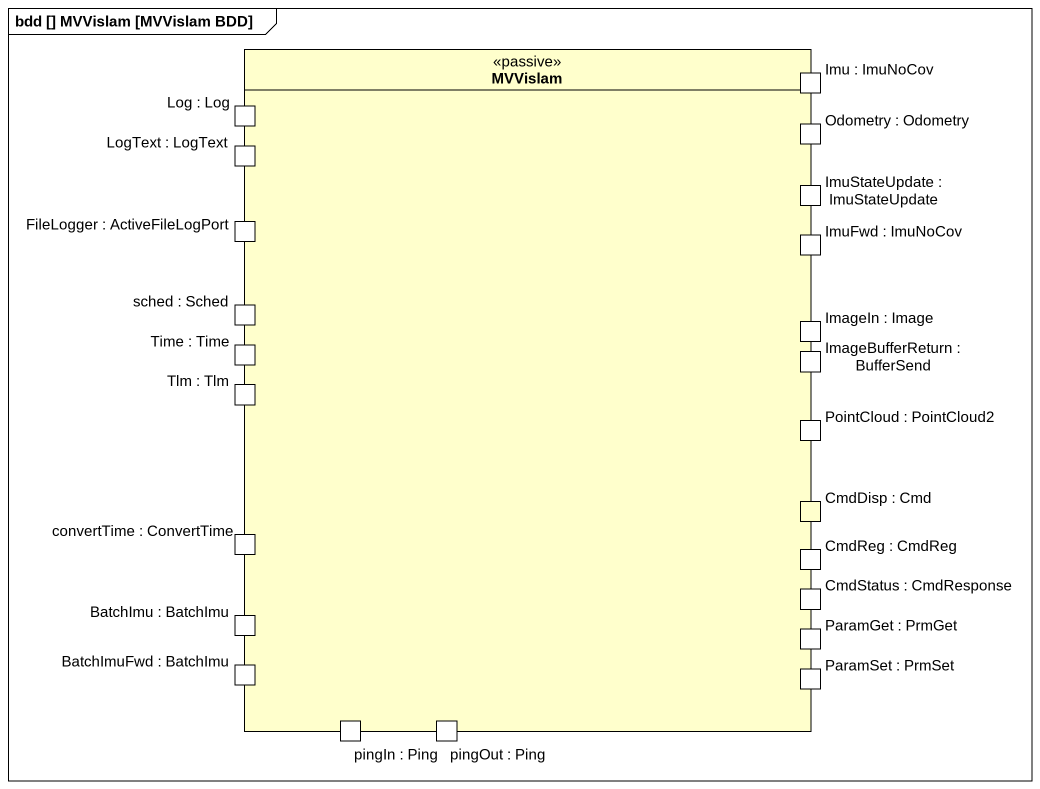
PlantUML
@startuml
mainframe bdd [] MVVislam [MVVislam BDD]
rectangle MVVislam <<passive>> {
  port "Log : Log" as Log_Log
  port "Imu : ImuNoCov" as Imu_ImuNoCov
  port "LogText : LogText" as LogText_LogText
  port "Odometry : Odometry" as Odometry_Odometry
  port "FileLogger : ActiveFileLogPort" as FileLogger_ActiveFileLogPort
  port "ImuFwd : ImuNoCov" as ImuFwd_ImuNoCov
  port "ImuStateUpdate : ImuStateUpdate" as ImuStateUpdate
  port "sched : Sched" as sched_Sched
  port "Time : Time" as Time_Time
  port "ImageIn : Image" as ImageIn_Image
  port "ImageBufferReturn : BufferSend" as ImageBufferReturn_BufferSend
  port "Tlm : Tlm" as Tlm_Tlm
  port "PointCloud : PointCloud2" as PointCloud_PointCloud2
  port "convertTime : ConvertTime" as convertTime_ConvertTime
  port "CmdDisp : Cmd" as CmdDisp_Cmd #FFFFCC
  port "CmdReg : CmdReg" as CmdReg_CmdReg
  port "BatchImu : BatchImu" as BatchImu_BatchImu
  port "CmdStatus : CmdResponse" as CmdStatus_CmdResponse
  port "BatchImuFwd : BatchImu" as BatchImuFwd_BatchImu
  port "ParamGet : PrmGet" as ParamGet_PrmGet
  port "ParamSet : PrmSet" as ParamSet_PrmSet
  port "pingIn : Ping" as pingIn_Ping
  port "pingOut : Ping" as pingOut_Ping
}
@enduml
